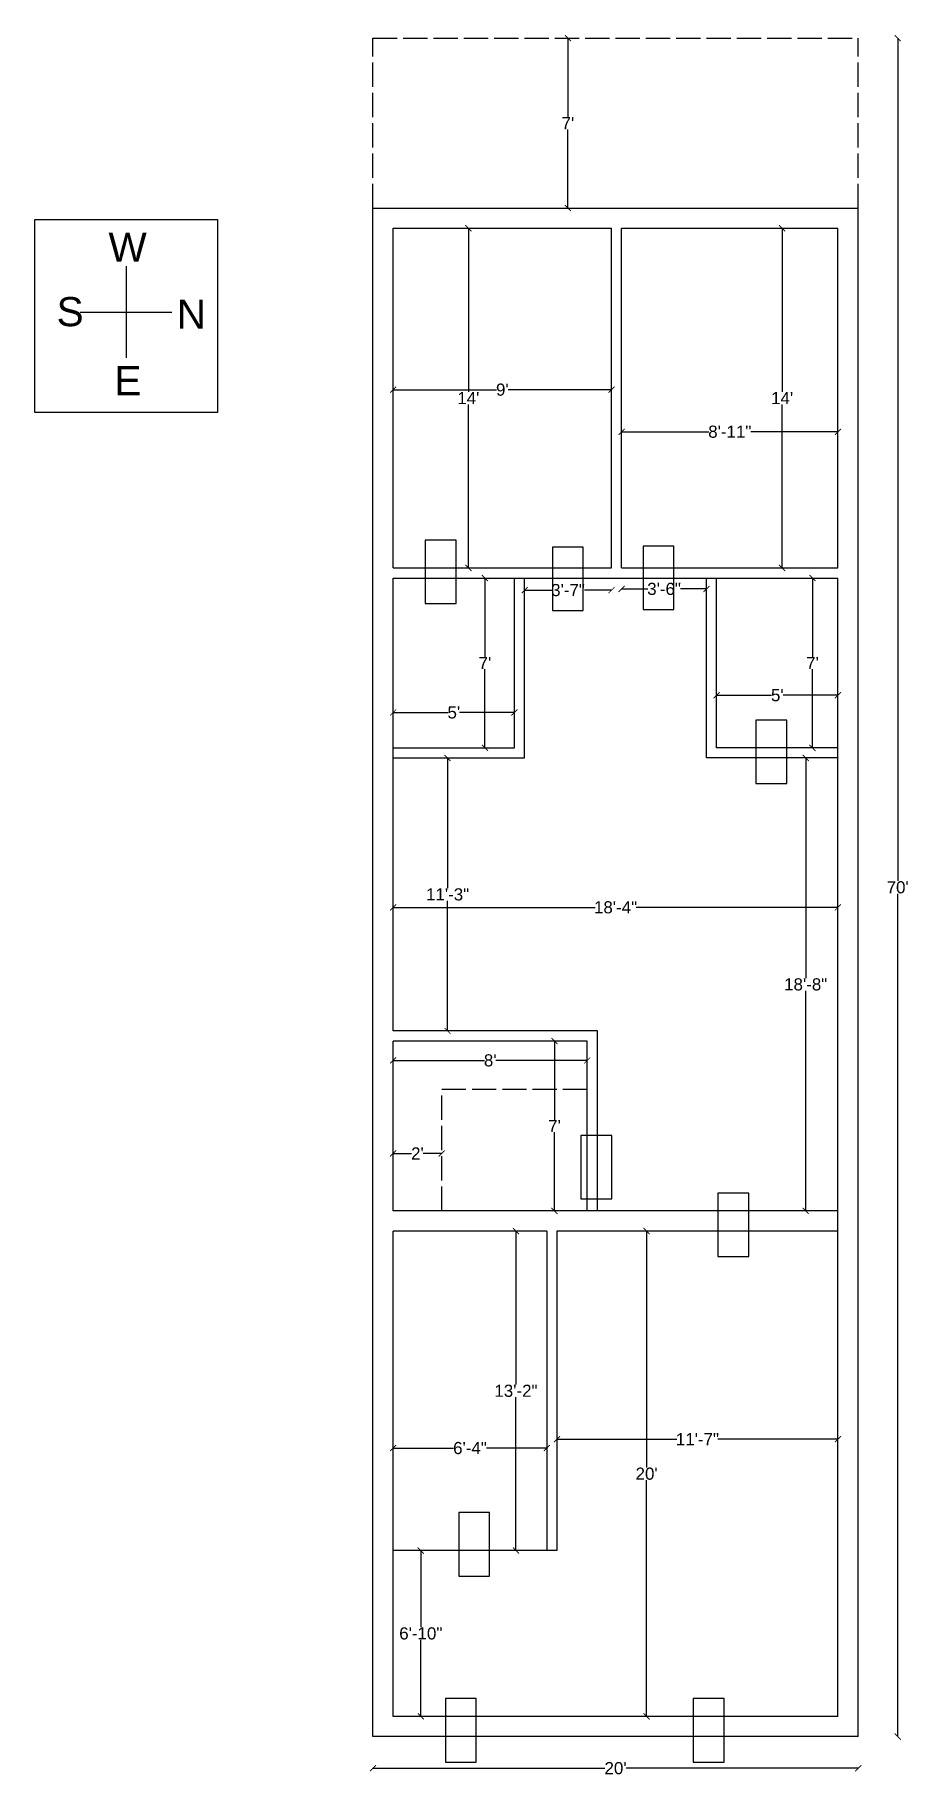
# Model space of a CAD drawing. Header units: inches. Extents: x 1368 to 1801, y 518 to 1380.
import ezdxf

# ---------------------------------------------------------------- set-up
doc = ezdxf.new("R2010")
doc.units = ezdxf.units.IN
doc.linetypes.add('ACAD_ISO02W100', pattern=[15, 12, -3])
doc.layers.add('DotLine', color=210, linetype='ACAD_ISO02W100')
doc.styles.get("Standard").update_dxf_attribs({"font": 'arial.ttf'})
doc.dimstyles.get("Standard").update_dxf_attribs({"dimtxt": 6, "dimasz": 3, "dimexe": 0.18, "dimexo": 0.0625, "dimgap": 0.09, "dimtad": 0, "dimtih": 1, "dimtoh": 1, "dimdec": 0, "dimdsep": 46, "dimlunit": 3, "dimtxsty": 'Standard', "dimblk": 'ARCHTICK', "dimcen": 3, "dimse1": 1, "dimse2": 1, "dimclrd": 2, "dimadec": 0, "dimazin": 0, "dimtfac": 1, "dimtdec": 0, "dimtofl": 0, "dimtmove": 0, "dimatfit": 3, "dimfxl": 1, "dimtolj": 1, "dimtzin": 0, "dimarcsym": 0})

# ---------------------------------------------------------------- blocks, each defined once
blk = doc.blocks.new('_ArchTick')
at = {"color": 0, "linetype": 'ByBlock', "const_width": 0.15}
blk.add_lwpolyline([(-0.5, -0.5), (0.5, 0.5)], dxfattribs=at)
blk = doc.blocks.new('*D14')
at = {"color": 2, "lineweight": -2, "transparency": 16777216}
for p, q in [((1794.87, 1377.96), (1794.87, 961.12)), ((1794.87, 537.96), (1794.87, 954.81))]:
    blk.add_line(p, q, dxfattribs=at)
at = {"layer": 'Defpoints', "color": 0, "transparency": 16777216}
for p in [(1775.32, 1377.96), (1775.32, 537.96), (1794.87, 537.96)]:
    blk.add_point(p, dxfattribs=at)
at = {"color": 2, "lineweight": -2, "transparency": 16777216, "xscale": 3, "yscale": 3, "zscale": 3}
for p, rotation in [((1794.87, 1377.96), 90), ((1794.87, 537.96), 270)]:
    blk.add_blockref('_ArchTick', p, dxfattribs=dict(at, rotation=rotation))
at = {"color": 0, "transparency": 16777216, "insert": (1794.87, 957.96), "char_height": 6, "attachment_point": 5}
blk.add_mtext("\\A1;70'", dxfattribs=at)
blk = doc.blocks.new('*D15')
at = {"color": 2, "lineweight": -2, "transparency": 16777216}
for p, q in [((1535.32, 522.32), (1650.09, 522.32)), ((1775.32, 522.32), (1660.56, 522.32))]:
    blk.add_line(p, q, dxfattribs=at)
at = {"layer": 'Defpoints', "color": 0, "transparency": 16777216}
for p in [(1535.32, 537.96), (1775.32, 537.96), (1535.32, 522.32)]:
    blk.add_point(p, dxfattribs=at)
at = {"color": 2, "lineweight": -2, "transparency": 16777216, "xscale": 3, "yscale": 3, "zscale": 3, "rotation": 180}
blk.add_blockref('_ArchTick', (1535.32, 522.32), dxfattribs=at)
at = {"color": 2, "lineweight": -2, "transparency": 16777216, "xscale": 3, "yscale": 3, "zscale": 3}
blk.add_blockref('_ArchTick', (1775.32, 522.32), dxfattribs=at)
at = {"color": 0, "transparency": 16777216, "insert": (1655.32, 522.32), "char_height": 6, "attachment_point": 5}
blk.add_mtext("\\A1;20'", dxfattribs=at)
blk = doc.blocks.new('*D16')
at = {"color": 2, "lineweight": -2, "transparency": 16777216}
for p, q in [((1631.75, 1377.96), (1631.75, 1339.05)), ((1631.75, 1293.96), (1631.75, 1332.87))]:
    blk.add_line(p, q, dxfattribs=at)
at = {"layer": 'Defpoints', "color": 0, "transparency": 16777216}
for p in [(1624.9, 1377.96), (1624.9, 1293.96), (1631.75, 1293.96)]:
    blk.add_point(p, dxfattribs=at)
at = {"color": 2, "lineweight": -2, "transparency": 16777216, "xscale": 3, "yscale": 3, "zscale": 3}
for p, rotation in [((1631.75, 1377.96), 90), ((1631.75, 1293.96), 270)]:
    blk.add_blockref('_ArchTick', p, dxfattribs=dict(at, rotation=rotation))
at = {"color": 0, "transparency": 16777216, "insert": (1631.75, 1335.96), "char_height": 6, "attachment_point": 5}
blk.add_mtext("\\A1;7'", dxfattribs=at)
blk = doc.blocks.new('*D19')
at = {"color": 2, "lineweight": -2, "transparency": 16777216}
for p, q in [((1658.32, 1105.56), (1671.26, 1105.56)), ((1700.32, 1105.56), (1687.39, 1105.56))]:
    blk.add_line(p, q, dxfattribs=at)
at = {"layer": 'Defpoints', "color": 0, "transparency": 16777216}
for p in [(1658.32, 1115.96), (1700.32, 1110.96), (1700.32, 1105.56)]:
    blk.add_point(p, dxfattribs=at)
at = {"color": 2, "lineweight": -2, "transparency": 16777216, "xscale": 3, "yscale": 3, "zscale": 3, "rotation": 180}
blk.add_blockref('_ArchTick', (1658.32, 1105.56), dxfattribs=at)
at = {"color": 2, "lineweight": -2, "transparency": 16777216, "xscale": 3, "yscale": 3, "zscale": 3}
blk.add_blockref('_ArchTick', (1700.32, 1105.56), dxfattribs=at)
at = {"color": 0, "transparency": 16777216, "insert": (1679.32, 1105.56), "char_height": 6, "attachment_point": 5}
blk.add_mtext('\\A1;3\'-6"', dxfattribs=at)
blk = doc.blocks.new('*D20')
at = {"color": 2, "lineweight": -2, "transparency": 16777216}
for p, q in [((1610.32, 1104.97), (1623.76, 1104.97)), ((1653.32, 1104.97), (1639.89, 1104.97))]:
    blk.add_line(p, q, dxfattribs=at)
at = {"layer": 'Defpoints', "color": 0, "transparency": 16777216}
for p in [(1653.32, 1115.96), (1610.32, 1110.96), (1610.32, 1104.97)]:
    blk.add_point(p, dxfattribs=at)
at = {"color": 2, "lineweight": -2, "transparency": 16777216, "xscale": 3, "yscale": 3, "zscale": 3, "rotation": 180}
blk.add_blockref('_ArchTick', (1610.32, 1104.97), dxfattribs=at)
at = {"color": 2, "lineweight": -2, "transparency": 16777216, "xscale": 3, "yscale": 3, "zscale": 3}
blk.add_blockref('_ArchTick', (1653.32, 1104.97), dxfattribs=at)
at = {"color": 0, "transparency": 16777216, "insert": (1631.82, 1104.97), "char_height": 6, "attachment_point": 5}
blk.add_mtext('\\A1;3\'-7"', dxfattribs=at)
blk = doc.blocks.new('*D21')
at = {"color": 2, "lineweight": -2, "transparency": 16777216}
for p, q in [((1545.32, 680.65), (1575.24, 680.65)), ((1621.32, 680.65), (1591.41, 680.65))]:
    blk.add_line(p, q, dxfattribs=at)
at = {"layer": 'Defpoints', "color": 0, "transparency": 16777216}
for p in [(1545.32, 684.55), (1621.32, 684.55), (1621.32, 680.65)]:
    blk.add_point(p, dxfattribs=at)
at = {"color": 2, "lineweight": -2, "transparency": 16777216, "xscale": 3, "yscale": 3, "zscale": 3, "rotation": 180}
blk.add_blockref('_ArchTick', (1545.32, 680.65), dxfattribs=at)
at = {"color": 2, "lineweight": -2, "transparency": 16777216, "xscale": 3, "yscale": 3, "zscale": 3}
blk.add_blockref('_ArchTick', (1621.32, 680.65), dxfattribs=at)
at = {"color": 0, "transparency": 16777216, "insert": (1583.32, 680.65), "char_height": 6, "attachment_point": 5}
blk.add_mtext('\\A1;6\'-4"', dxfattribs=at)
blk = doc.blocks.new('*D22')
at = {"color": 2, "lineweight": -2, "transparency": 16777216}
for p, q in [((1606.06, 787.96), (1606.06, 712.12)), ((1606.06, 629.96), (1606.06, 705.81))]:
    blk.add_line(p, q, dxfattribs=at)
at = {"layer": 'Defpoints', "color": 0, "transparency": 16777216}
for p in [(1603.41, 787.96), (1603.41, 629.96), (1606.06, 629.96)]:
    blk.add_point(p, dxfattribs=at)
at = {"color": 2, "lineweight": -2, "transparency": 16777216, "xscale": 3, "yscale": 3, "zscale": 3}
for p, rotation in [((1606.06, 787.96), 90), ((1606.06, 629.96), 270)]:
    blk.add_blockref('_ArchTick', p, dxfattribs=dict(at, rotation=rotation))
at = {"color": 0, "transparency": 16777216, "insert": (1606.06, 708.96), "char_height": 6, "attachment_point": 5}
blk.add_mtext('\\A1;13\'-2"', dxfattribs=at)
blk = doc.blocks.new('*D23')
at = {"color": 2, "lineweight": -2, "transparency": 16777216}
for p, q in [((1626.32, 685.07), (1685.71, 685.07)), ((1765.32, 685.07), (1705.94, 685.07))]:
    blk.add_line(p, q, dxfattribs=at)
at = {"layer": 'Defpoints', "color": 0, "transparency": 16777216}
for p in [(1765.32, 685.07), (1626.32, 666.23), (1765.32, 666.23)]:
    blk.add_point(p, dxfattribs=at)
at = {"color": 2, "lineweight": -2, "transparency": 16777216, "xscale": 3, "yscale": 3, "zscale": 3, "rotation": 180}
blk.add_blockref('_ArchTick', (1626.32, 685.07), dxfattribs=at)
at = {"color": 2, "lineweight": -2, "transparency": 16777216, "xscale": 3, "yscale": 3, "zscale": 3}
blk.add_blockref('_ArchTick', (1765.32, 685.07), dxfattribs=at)
at = {"color": 0, "transparency": 16777216, "insert": (1695.82, 685.07), "char_height": 6, "attachment_point": 5}
blk.add_mtext('\\A1;11\'-7"', dxfattribs=at)
blk = doc.blocks.new('*D24')
at = {"color": 2, "lineweight": -2, "transparency": 16777216}
for p, q in [((1670.68, 787.96), (1670.68, 671.12)), ((1670.68, 547.96), (1670.68, 664.81))]:
    blk.add_line(p, q, dxfattribs=at)
at = {"layer": 'Defpoints', "color": 0, "transparency": 16777216}
for p in [(1667.98, 787.96), (1667.98, 547.96), (1670.68, 547.96)]:
    blk.add_point(p, dxfattribs=at)
at = {"color": 2, "lineweight": -2, "transparency": 16777216, "xscale": 3, "yscale": 3, "zscale": 3}
for p, rotation in [((1670.68, 787.96), 90), ((1670.68, 547.96), 270)]:
    blk.add_blockref('_ArchTick', p, dxfattribs=dict(at, rotation=rotation))
at = {"color": 0, "transparency": 16777216, "insert": (1670.68, 667.96), "char_height": 6, "attachment_point": 5}
blk.add_mtext("\\A1;20'", dxfattribs=at)
blk = doc.blocks.new('*D25')
at = {"color": 2, "lineweight": -2, "transparency": 16777216}
for p, q in [((1545.32, 872.38), (1590.47, 872.38)), ((1641.32, 872.38), (1596.18, 872.38))]:
    blk.add_line(p, q, dxfattribs=at)
at = {"layer": 'Defpoints', "color": 0, "transparency": 16777216}
for p in [(1641.32, 872.38), (1545.32, 866.58), (1641.32, 866.58)]:
    blk.add_point(p, dxfattribs=at)
at = {"color": 2, "lineweight": -2, "transparency": 16777216, "xscale": 3, "yscale": 3, "zscale": 3, "rotation": 180}
blk.add_blockref('_ArchTick', (1545.32, 872.38), dxfattribs=at)
at = {"color": 2, "lineweight": -2, "transparency": 16777216, "xscale": 3, "yscale": 3, "zscale": 3}
blk.add_blockref('_ArchTick', (1641.32, 872.38), dxfattribs=at)
at = {"color": 0, "transparency": 16777216, "insert": (1593.32, 872.38), "char_height": 6, "attachment_point": 5}
blk.add_mtext("\\A1;8'", dxfattribs=at)
blk = doc.blocks.new('*D26')
at = {"color": 2, "lineweight": -2, "transparency": 16777216}
for p, q in [((1625.12, 881.96), (1625.12, 843.05)), ((1625.12, 797.96), (1625.12, 836.87))]:
    blk.add_line(p, q, dxfattribs=at)
at = {"layer": 'Defpoints', "color": 0, "transparency": 16777216}
for p in [(1625.12, 881.96), (1625.12, 881.96), (1625.12, 797.96)]:
    blk.add_point(p, dxfattribs=at)
at = {"color": 2, "lineweight": -2, "transparency": 16777216, "xscale": 3, "yscale": 3, "zscale": 3}
for p, rotation in [((1625.12, 881.96), 90), ((1625.12, 797.96), 270)]:
    blk.add_blockref('_ArchTick', p, dxfattribs=dict(at, rotation=rotation))
at = {"color": 0, "transparency": 16777216, "insert": (1625.12, 839.96), "char_height": 6, "attachment_point": 5}
blk.add_mtext("\\A1;7'", dxfattribs=at)
blk = doc.blocks.new('*D27')
at = {"color": 2, "lineweight": -2, "transparency": 16777216}
for p, q in [((1545.32, 826.37), (1554.42, 826.37)), ((1569.32, 826.37), (1560.23, 826.37))]:
    blk.add_line(p, q, dxfattribs=at)
at = {"layer": 'Defpoints', "color": 0, "transparency": 16777216}
for p in [(1545.32, 839.96), (1569.32, 839.32), (1545.32, 826.37)]:
    blk.add_point(p, dxfattribs=at)
at = {"color": 2, "lineweight": -2, "transparency": 16777216, "xscale": 3, "yscale": 3, "zscale": 3, "rotation": 180}
blk.add_blockref('_ArchTick', (1545.32, 826.37), dxfattribs=at)
at = {"color": 2, "lineweight": -2, "transparency": 16777216, "xscale": 3, "yscale": 3, "zscale": 3}
blk.add_blockref('_ArchTick', (1569.32, 826.37), dxfattribs=at)
at = {"color": 0, "transparency": 16777216, "insert": (1557.32, 826.37), "char_height": 6, "attachment_point": 5}
blk.add_mtext("\\A1;2'", dxfattribs=at)
blk = doc.blocks.new('*D28')
at = {"color": 2, "lineweight": -2, "transparency": 16777216}
for p, q in [((1545.32, 1044.46), (1572.47, 1044.46)), ((1605.32, 1044.46), (1578.18, 1044.46))]:
    blk.add_line(p, q, dxfattribs=at)
at = {"layer": 'Defpoints', "color": 0, "transparency": 16777216}
for p in [(1545.32, 1046.16), (1545.32, 1044.46), (1605.32, 1046.16)]:
    blk.add_point(p, dxfattribs=at)
at = {"color": 2, "lineweight": -2, "transparency": 16777216, "xscale": 3, "yscale": 3, "zscale": 3, "rotation": 180}
blk.add_blockref('_ArchTick', (1545.32, 1044.46), dxfattribs=at)
at = {"color": 2, "lineweight": -2, "transparency": 16777216, "xscale": 3, "yscale": 3, "zscale": 3}
blk.add_blockref('_ArchTick', (1605.32, 1044.46), dxfattribs=at)
at = {"color": 0, "transparency": 16777216, "insert": (1575.32, 1044.46), "char_height": 6, "attachment_point": 5}
blk.add_mtext("\\A1;5'", dxfattribs=at)
blk = doc.blocks.new('*D29')
at = {"color": 2, "lineweight": -2, "transparency": 16777216}
for p, q in [((1590.7, 1110.96), (1590.7, 1072.05)), ((1590.7, 1026.96), (1590.7, 1065.87))]:
    blk.add_line(p, q, dxfattribs=at)
at = {"layer": 'Defpoints', "color": 0, "transparency": 16777216}
for p in [(1589.33, 1110.96), (1589.33, 1026.96), (1590.7, 1026.96)]:
    blk.add_point(p, dxfattribs=at)
at = {"color": 2, "lineweight": -2, "transparency": 16777216, "xscale": 3, "yscale": 3, "zscale": 3}
for p, rotation in [((1590.7, 1110.96), 90), ((1590.7, 1026.96), 270)]:
    blk.add_blockref('_ArchTick', p, dxfattribs=dict(at, rotation=rotation))
at = {"color": 0, "transparency": 16777216, "insert": (1590.7, 1068.96), "char_height": 6, "attachment_point": 5}
blk.add_mtext("\\A1;7'", dxfattribs=at)
blk = doc.blocks.new('*D30')
at = {"color": 2, "lineweight": -2, "transparency": 16777216}
for p, q in [((1752.73, 1110.96), (1752.73, 1072.05)), ((1752.73, 1026.96), (1752.73, 1065.87))]:
    blk.add_line(p, q, dxfattribs=at)
at = {"layer": 'Defpoints', "color": 0, "transparency": 16777216}
for p in [(1752.04, 1110.96), (1752.04, 1026.96), (1752.73, 1026.96)]:
    blk.add_point(p, dxfattribs=at)
at = {"color": 2, "lineweight": -2, "transparency": 16777216, "xscale": 3, "yscale": 3, "zscale": 3}
for p, rotation in [((1752.73, 1110.96), 90), ((1752.73, 1026.96), 270)]:
    blk.add_blockref('_ArchTick', p, dxfattribs=dict(at, rotation=rotation))
at = {"color": 0, "transparency": 16777216, "insert": (1752.73, 1068.96), "char_height": 6, "attachment_point": 5}
blk.add_mtext("\\A1;7'", dxfattribs=at)
blk = doc.blocks.new('*D31')
at = {"color": 2, "lineweight": -2, "transparency": 16777216}
for p, q in [((1705.32, 1052.98), (1732.47, 1052.98)), ((1765.32, 1052.98), (1738.18, 1052.98))]:
    blk.add_line(p, q, dxfattribs=at)
at = {"layer": 'Defpoints', "color": 0, "transparency": 16777216}
for p in [(1705.32, 1068.96), (1765.32, 1068.96), (1765.32, 1052.98)]:
    blk.add_point(p, dxfattribs=at)
at = {"color": 2, "lineweight": -2, "transparency": 16777216, "xscale": 3, "yscale": 3, "zscale": 3, "rotation": 180}
blk.add_blockref('_ArchTick', (1705.32, 1052.98), dxfattribs=at)
at = {"color": 2, "lineweight": -2, "transparency": 16777216, "xscale": 3, "yscale": 3, "zscale": 3}
blk.add_blockref('_ArchTick', (1765.32, 1052.98), dxfattribs=at)
at = {"color": 0, "transparency": 16777216, "insert": (1735.32, 1052.98), "char_height": 6, "attachment_point": 5}
blk.add_mtext("\\A1;5'", dxfattribs=at)
blk = doc.blocks.new('*D32')
at = {"color": 2, "lineweight": -2, "transparency": 16777216}
for p, q in [((1658.32, 1183.31), (1701.43, 1183.31)), ((1765.32, 1183.31), (1722.22, 1183.31))]:
    blk.add_line(p, q, dxfattribs=at)
at = {"layer": 'Defpoints', "color": 0, "transparency": 16777216}
for p in [(1658.32, 1185.69), (1765.32, 1185.69), (1765.32, 1183.31)]:
    blk.add_point(p, dxfattribs=at)
at = {"color": 2, "lineweight": -2, "transparency": 16777216, "xscale": 3, "yscale": 3, "zscale": 3, "rotation": 180}
blk.add_blockref('_ArchTick', (1658.32, 1183.31), dxfattribs=at)
at = {"color": 2, "lineweight": -2, "transparency": 16777216, "xscale": 3, "yscale": 3, "zscale": 3}
blk.add_blockref('_ArchTick', (1765.32, 1183.31), dxfattribs=at)
at = {"color": 0, "transparency": 16777216, "insert": (1711.82, 1183.31), "char_height": 6, "attachment_point": 5}
blk.add_mtext('\\A1;8\'-11"', dxfattribs=at)
blk = doc.blocks.new('*D33')
at = {"color": 2, "lineweight": -2, "transparency": 16777216}
for p, q in [((1737.71, 1283.96), (1737.71, 1203.07)), ((1737.71, 1115.96), (1737.71, 1196.86))]:
    blk.add_line(p, q, dxfattribs=at)
at = {"layer": 'Defpoints', "color": 0, "transparency": 16777216}
for p in [(1737.71, 1283.96), (1737.71, 1115.96), (1737.71, 1115.96)]:
    blk.add_point(p, dxfattribs=at)
at = {"color": 2, "lineweight": -2, "transparency": 16777216, "xscale": 3, "yscale": 3, "zscale": 3}
for p, rotation in [((1737.71, 1283.96), 90), ((1737.71, 1115.96), 270)]:
    blk.add_blockref('_ArchTick', p, dxfattribs=dict(at, rotation=rotation))
at = {"color": 0, "transparency": 16777216, "insert": (1737.71, 1199.96), "char_height": 6, "attachment_point": 5}
blk.add_mtext("\\A1;14'", dxfattribs=at)
blk = doc.blocks.new('*D34')
at = {"color": 2, "lineweight": -2, "transparency": 16777216}
for p, q in [((1545.32, 1204.1), (1596.47, 1204.1)), ((1653.32, 1204.1), (1602.18, 1204.1))]:
    blk.add_line(p, q, dxfattribs=at)
at = {"layer": 'Defpoints', "color": 0, "transparency": 16777216}
for p in [(1545.32, 1204.1), (1545.32, 1194.56), (1653.32, 1194.56)]:
    blk.add_point(p, dxfattribs=at)
at = {"color": 2, "lineweight": -2, "transparency": 16777216, "xscale": 3, "yscale": 3, "zscale": 3, "rotation": 180}
blk.add_blockref('_ArchTick', (1545.32, 1204.1), dxfattribs=at)
at = {"color": 2, "lineweight": -2, "transparency": 16777216, "xscale": 3, "yscale": 3, "zscale": 3}
blk.add_blockref('_ArchTick', (1653.32, 1204.1), dxfattribs=at)
at = {"color": 0, "transparency": 16777216, "insert": (1599.32, 1204.1), "char_height": 6, "attachment_point": 5}
blk.add_mtext("\\A1;9'", dxfattribs=at)
blk = doc.blocks.new('*D35')
at = {"color": 2, "lineweight": -2, "transparency": 16777216}
for p, q in [((1582.51, 1283.96), (1582.51, 1203.07)), ((1582.51, 1115.96), (1582.51, 1196.86))]:
    blk.add_line(p, q, dxfattribs=at)
at = {"layer": 'Defpoints', "color": 0, "transparency": 16777216}
for p in [(1581.83, 1283.96), (1581.83, 1115.96), (1582.51, 1115.96)]:
    blk.add_point(p, dxfattribs=at)
at = {"color": 2, "lineweight": -2, "transparency": 16777216, "xscale": 3, "yscale": 3, "zscale": 3}
for p, rotation in [((1582.51, 1283.96), 90), ((1582.51, 1115.96), 270)]:
    blk.add_blockref('_ArchTick', p, dxfattribs=dict(at, rotation=rotation))
at = {"color": 0, "transparency": 16777216, "insert": (1582.51, 1199.96), "char_height": 6, "attachment_point": 5}
blk.add_mtext("\\A1;14'", dxfattribs=at)
blk = doc.blocks.new('*D36')
at = {"color": 2, "lineweight": -2, "transparency": 16777216}
for p, q in [((1545.32, 948.08), (1645.21, 948.08)), ((1765.32, 948.08), (1665.44, 948.08))]:
    blk.add_line(p, q, dxfattribs=at)
at = {"layer": 'Defpoints', "color": 0, "transparency": 16777216}
for p in [(1545.32, 960.8), (1765.32, 960.8), (1765.32, 948.08)]:
    blk.add_point(p, dxfattribs=at)
at = {"color": 2, "lineweight": -2, "transparency": 16777216, "xscale": 3, "yscale": 3, "zscale": 3, "rotation": 180}
blk.add_blockref('_ArchTick', (1545.32, 948.08), dxfattribs=at)
at = {"color": 2, "lineweight": -2, "transparency": 16777216, "xscale": 3, "yscale": 3, "zscale": 3}
blk.add_blockref('_ArchTick', (1765.32, 948.08), dxfattribs=at)
at = {"color": 0, "transparency": 16777216, "insert": (1655.32, 948.08), "char_height": 6, "attachment_point": 5}
blk.add_mtext('\\A1;18\'-4"', dxfattribs=at)
blk = doc.blocks.new('*D37')
at = {"color": 2, "lineweight": -2, "transparency": 16777216}
for p, q in [((1572.25, 1021.96), (1572.25, 957.62)), ((1572.25, 886.96), (1572.25, 951.31))]:
    blk.add_line(p, q, dxfattribs=at)
at = {"layer": 'Defpoints', "color": 0, "transparency": 16777216}
for p in [(1577.82, 1021.96), (1572.25, 886.96), (1577.82, 886.96)]:
    blk.add_point(p, dxfattribs=at)
at = {"color": 2, "lineweight": -2, "transparency": 16777216, "xscale": 3, "yscale": 3, "zscale": 3}
for p, rotation in [((1572.25, 1021.96), 90), ((1572.25, 886.96), 270)]:
    blk.add_blockref('_ArchTick', p, dxfattribs=dict(at, rotation=rotation))
at = {"color": 0, "transparency": 16777216, "insert": (1572.25, 954.46), "char_height": 6, "attachment_point": 5}
blk.add_mtext('\\A1;11\'-3"', dxfattribs=at)
blk = doc.blocks.new('*D38')
at = {"color": 2, "lineweight": -2, "transparency": 16777216}
for p, q in [((1749.36, 1021.96), (1749.36, 913.12)), ((1749.36, 797.96), (1749.36, 906.81))]:
    blk.add_line(p, q, dxfattribs=at)
at = {"layer": 'Defpoints', "color": 0, "transparency": 16777216}
for p in [(1710.06, 1021.96), (1710.06, 797.96), (1749.36, 797.96)]:
    blk.add_point(p, dxfattribs=at)
at = {"color": 2, "lineweight": -2, "transparency": 16777216, "xscale": 3, "yscale": 3, "zscale": 3}
for p, rotation in [((1749.36, 1021.96), 90), ((1749.36, 797.96), 270)]:
    blk.add_blockref('_ArchTick', p, dxfattribs=dict(at, rotation=rotation))
at = {"color": 0, "transparency": 16777216, "insert": (1749.36, 909.96), "char_height": 6, "attachment_point": 5}
blk.add_mtext('\\A1;18\'-8"', dxfattribs=at)
blk = doc.blocks.new('*D39')
at = {"color": 2, "lineweight": -2, "transparency": 16777216}
for p, q in [((1558.99, 629.96), (1558.99, 592.12)), ((1558.99, 547.96), (1558.99, 585.81))]:
    blk.add_line(p, q, dxfattribs=at)
at = {"layer": 'Defpoints', "color": 0, "transparency": 16777216}
for p in [(1560.07, 629.96), (1558.99, 547.96), (1560.07, 547.96)]:
    blk.add_point(p, dxfattribs=at)
at = {"color": 2, "lineweight": -2, "transparency": 16777216, "xscale": 3, "yscale": 3, "zscale": 3}
for p, rotation in [((1558.99, 629.96), 90), ((1558.99, 547.96), 270)]:
    blk.add_blockref('_ArchTick', p, dxfattribs=dict(at, rotation=rotation))
at = {"color": 0, "transparency": 16777216, "insert": (1558.99, 588.96), "char_height": 6, "attachment_point": 5}
blk.add_mtext('\\A1;6\'-10"', dxfattribs=at)

msp = doc.modelspace()

# ---------------------------------------------------------------- linework, layer by layer
for p, q in [((1535.32, 1293.96), (1775.32, 1293.96)), ((1545.32, 1283.96), (1653.32, 1283.96)), ((1658.32, 1283.96), (1765.32, 1283.96)), ((1413.22, 1265.18), (1413.22, 1219.86)), ((1390.56, 1242.52), (1435.88, 1242.52)), ((1561.18, 1129.73), (1561.18, 1098.38)), ((1576.42, 1129.73), (1561.18, 1129.73)), ((1576.42, 1098.38), (1576.42, 1129.73)), ((1624.13, 1126.18), (1624.13, 1094.83)), ((1639.37, 1126.18), (1624.13, 1126.18)), ((1639.37, 1094.83), (1639.37, 1126.18)), ((1668.93, 1126.67), (1668.93, 1095.32)), ((1684.17, 1126.67), (1668.93, 1126.67)), ((1684.17, 1095.32), (1684.17, 1126.67)), ((1545.32, 1115.96), (1653.32, 1115.96)), ((1658.32, 1115.96), (1765.32, 1115.96)), ((1545.32, 1110.96), (1765.32, 1110.96)), ((1561.18, 1098.38), (1576.42, 1098.38)), ((1624.13, 1094.83), (1639.37, 1094.83)), ((1668.93, 1095.32), (1684.17, 1095.32)), ((1724.72, 1040.73), (1724.72, 1009.38)), ((1739.96, 1040.73), (1724.72, 1040.73)), ((1739.96, 1009.38), (1739.96, 1040.73)), ((1545.32, 1026.96), (1605.32, 1026.96)), ((1765.32, 1026.96), (1705.32, 1026.96)), ((1724.72, 1009.38), (1739.96, 1009.38)), ((1646.32, 886.96), (1545.32, 886.96)), ((1641.32, 881.96), (1545.32, 881.96)), ((1646.32, 797.96), (1646.32, 886.96)), ((1638.22, 835.23), (1638.22, 803.88)), ((1653.46, 835.23), (1638.22, 835.23)), ((1653.46, 803.88), (1653.46, 835.23)), ((1638.22, 803.88), (1653.46, 803.88)), ((1705.96, 806.73), (1705.96, 775.38)), ((1721.2, 806.73), (1705.96, 806.73)), ((1721.2, 775.38), (1721.2, 806.73)), ((1765.32, 797.96), (1545.32, 797.96)), ((1621.32, 787.96), (1545.32, 787.96)), ((1621.32, 787.96), (1621.32, 629.96)), ((1765.32, 787.96), (1626.32, 787.96)), ((1626.32, 787.96), (1626.32, 629.96)), ((1705.96, 775.38), (1721.2, 775.38)), ((1577.72, 648.73), (1577.72, 617.38)), ((1592.96, 648.73), (1577.72, 648.73)), ((1592.96, 617.38), (1592.96, 648.73)), ((1626.32, 629.96), (1545.32, 629.96)), ((1577.72, 617.38), (1592.96, 617.38)), ((1571.18, 556.73), (1571.18, 525.38)), ((1586.42, 556.73), (1571.18, 556.73)), ((1586.42, 525.38), (1586.42, 556.73)), ((1693.75, 556.73), (1693.75, 525.38)), ((1708.99, 556.73), (1693.75, 556.73)), ((1708.99, 525.38), (1708.99, 556.73)), ((1765.32, 547.96), (1545.32, 547.96)), ((1775.32, 537.96), (1535.32, 537.96)), ((1571.18, 525.38), (1586.42, 525.38)), ((1693.75, 525.38), (1708.99, 525.38))]:
    msp.add_line(p, q)
for points in [[(1535.32, 537.96), (1535.32, 753.96), (1535.32, 1293.96)], [(1775.32, 537.96), (1775.32, 753.96), (1775.32, 1293.96)], [(1545.32, 1115.96), (1545.32, 1134.96), (1545.32, 1139.96), (1545.32, 1283.96)], [(1653.32, 1115.96), (1653.32, 1134.96), (1653.32, 1139.96), (1653.32, 1283.96)], [(1658.32, 1115.96), (1658.32, 1134.96), (1658.32, 1139.96), (1658.32, 1283.96)], [(1765.32, 1115.96), (1765.32, 1283.96)], [(1545.32, 886.96), (1545.32, 988.96), (1545.32, 998.96), (1545.32, 1110.96)], [(1545.32, 1021.96), (1610.32, 1021.96), (1610.32, 1110.96)], [(1605.32, 1026.96), (1605.32, 1110.96)], [(1765.32, 1021.96), (1700.32, 1021.96), (1700.32, 1110.96)], [(1705.32, 1026.96), (1705.32, 1110.96)], [(1765.32, 547.96), (1765.32, 753.96), (1765.32, 1110.96)], [(1545.32, 797.96), (1545.32, 881.96)], [(1641.32, 797.96), (1641.32, 881.96)], [(1545.32, 547.96), (1545.32, 753.96), (1545.32, 787.96)]]:
    msp.add_lwpolyline(points)
msp.add_lwpolyline([(1368.07, 1288.33), (1458.47, 1288.33), (1458.47, 1192.75), (1368.07, 1192.75)], close=True)
at = {"layer": 'DotLine'}
for p, q in [((1535.32, 1377.96), (1775.32, 1377.96)), ((1535.32, 1293.96), (1535.32, 1377.96)), ((1775.32, 1293.96), (1775.32, 1377.96)), ((1641.32, 857.96), (1569.32, 857.96))]:
    msp.add_line(p, q, dxfattribs=at)
msp.add_lwpolyline([(1569.32, 797.96), (1569.32, 857.96)], dxfattribs=at)

# ---------------------------------------------------------------- texts
at = {"char_height": 14.4, "attachment_point": 1}
for s, insert in [('W', (1404.48, 1281.85)), ('S', (1378.83, 1249.92)), ('N', (1438.28, 1248.65)), ('E', (1407.41, 1215.77))]:
    msp.add_mtext_dynamic_manual_height_columns(s, width=578.1344, gutter_width=72, heights=[0], dxfattribs=dict(at, insert=insert))

# ---------------------------------------------------------------- dimensions: what is measured, and where the dimension line sits
for base, p1, p2, picture, middle in [((1631.75, 1293.96), (1624.9, 1377.96), (1624.9, 1293.96), '*D16', (1631.75, 1335.96)), ((1737.71, 1115.96), (1737.71, 1283.96), (1737.71, 1115.96), '*D33', (1737.71, 1199.96)), ((1590.7, 1026.96), (1589.33, 1110.96), (1589.33, 1026.96), '*D29', (1590.7, 1068.96)), ((1752.73, 1026.96), (1752.04, 1110.96), (1752.04, 1026.96), '*D30', (1752.73, 1068.96)), ((1572.25, 886.96), (1577.82, 1021.96), (1577.82, 886.96), '*D37', (1572.25, 954.46)), ((1749.36, 797.96), (1710.06, 1021.96), (1710.06, 797.96), '*D38', (1749.36, 909.96)), ((1625.12, 881.96), (1625.12, 797.96), (1625.12, 881.96), '*D26', (1625.12, 839.96)), ((1606.06, 629.96), (1603.41, 787.96), (1603.41, 629.96), '*D22', (1606.06, 708.96)), ((1670.68, 547.96), (1667.98, 787.96), (1667.98, 547.96), '*D24', (1670.68, 667.96)), ((1558.99, 547.96), (1560.07, 629.96), (1560.07, 547.96), '*D39', (1558.99, 588.96))]:
    dim = msp.add_linear_dim(base=base, p1=p1, p2=p2, angle=90, dimstyle='Standard')
    dim.commit()
    dim.dimension.update_dxf_attribs({"geometry": picture, "text_midpoint": middle})
for base, p1, p2, picture, middle in [((1794.87, 537.96), (1775.32, 1377.96), (1775.32, 537.96), '*D14', (1794.87, 957.96)), ((1582.51, 1115.96), (1581.83, 1283.96), (1581.83, 1115.96), '*D35', (1582.51, 1199.96))]:
    dim = msp.add_linear_dim(base=base, p1=p1, p2=p2, angle=90, dimstyle='Standard')
    dim.commit()
    dim.dimension.update_dxf_attribs({"geometry": picture, "text_midpoint": middle, "dimtype": 160})
for base, p1, p2, picture, middle in [((1545.32, 1204.1), (1653.32, 1194.56), (1545.32, 1194.56), '*D34', (1599.32, 1204.1)), ((1765.32, 1183.31), (1658.32, 1185.69), (1765.32, 1185.69), '*D32', (1711.82, 1183.31)), ((1610.32, 1104.97), (1653.32, 1115.96), (1610.32, 1110.96), '*D20', (1631.82, 1104.97)), ((1700.32, 1105.56), (1658.32, 1115.96), (1700.32, 1110.96), '*D19', (1679.32, 1105.56)), ((1765.32, 1052.98), (1705.32, 1068.96), (1765.32, 1068.96), '*D31', (1735.32, 1052.98)), ((1545.32, 1044.46), (1605.32, 1046.16), (1545.32, 1046.16), '*D28', (1575.32, 1044.46)), ((1765.32, 948.08), (1545.32, 960.8), (1765.32, 960.8), '*D36', (1655.32, 948.08)), ((1641.32, 872.38), (1545.32, 866.58), (1641.32, 866.58), '*D25', (1593.32, 872.38)), ((1545.32, 826.37), (1569.32, 839.32), (1545.32, 839.96), '*D27', (1557.32, 826.37)), ((1621.32, 680.65), (1545.32, 684.55), (1621.32, 684.55), '*D21', (1583.32, 680.65)), ((1535.32, 522.32), (1775.32, 537.96), (1535.32, 537.96), '*D15', (1655.32, 522.32))]:
    dim = msp.add_linear_dim(base=base, p1=p1, p2=p2, dimstyle='Standard')
    dim.commit()
    dim.dimension.update_dxf_attribs({"geometry": picture, "text_midpoint": middle})
dim = msp.add_linear_dim(base=(1765.32, 685.07), p1=(1626.32, 666.23), p2=(1765.32, 666.23), dimstyle='Standard')
dim.commit()
dim.dimension.update_dxf_attribs({"geometry": '*D23', "text_midpoint": (1695.82, 685.07), "dimtype": 160})

doc.saveas('drawing.dxf')
